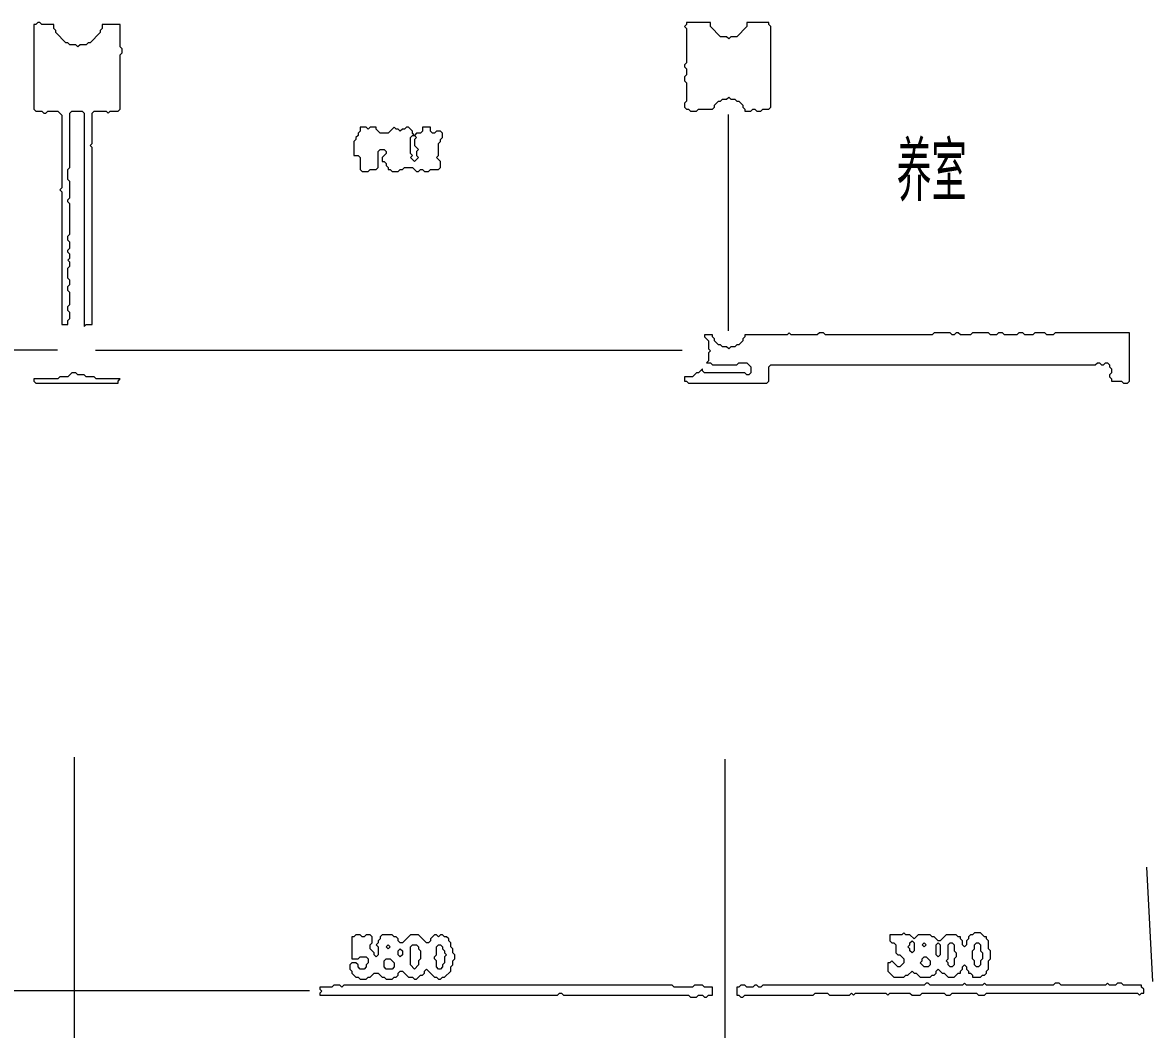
# Model space of a CAD drawing. Header units: millimetres. Extents: x 4 to 412, y 4 to 290.
# Drawn here: x 120.37 to 169.49, y 66.21 to 109.99 of the extents above; entities that cross this region are included whole.
import ezdxf

# ---------------------------------------------------------------- set-up
doc = ezdxf.new("R2010")
doc.units = ezdxf.units.MM
for name, color, linetype, lineweight in [('OCR_TEXT', 6, 'CONTINUOUS', 0), ('TRACE_STRAIGHT', 5, 'CONTINUOUS', 0), ('TRACE_TEXT_SYMBOL', 6, 'CONTINUOUS', 0)]:
    doc.layers.add(name, color=color, linetype=linetype, lineweight=lineweight)
doc.styles.add('wqy-unicode', font='wqy-unicode')

msp = doc.modelspace()

# ---------------------------------------------------------------- linework, layer by layer
at = {"layer": 'TRACE_STRAIGHT', "color": 5}
for p, q in [((151.043, 105.996), (151.043, 96.581)), ((79.255, 95.757), (121.89, 95.757)), ((123.535, 95.742), (149.037, 95.742)), ((122.613, 78.05), (122.613, 54.646)), ((150.899, 77.957), (150.899, 56.573)), ((169.226, 73.267), (169.486, 68.286)), ((106.895, 67.905), (132.85, 67.905))]:
    msp.add_line(p, q, dxfattribs=at)
at = {"layer": 'TRACE_TEXT_SYMBOL', "color": 6}
for points in [[(121.028, 109.993), (120.94, 109.906), (120.853, 109.906), (120.853, 106.228), (120.94, 106.14), (121.203, 106.14), (121.29, 106.052), (121.378, 106.052), (121.466, 106.14), (121.903, 106.14), (122.079, 105.965), (122.079, 102.812), (121.991, 102.725), (122.079, 102.637), (122.079, 96.857), (122.341, 96.857), (122.341, 97.032), (122.429, 97.12), (122.429, 97.383), (122.341, 97.47), (122.341, 97.645), (122.429, 97.733), (122.429, 98.258), (122.341, 98.346), (122.341, 98.521), (122.429, 98.609), (122.429, 98.784), (122.341, 98.871), (122.341, 99.309), (122.429, 99.397), (122.429, 99.572), (122.341, 99.66), (122.429, 99.747), (122.429, 99.922), (122.341, 100.01), (122.341, 100.097), (122.429, 100.185), (122.429, 100.448), (122.341, 100.535), (122.341, 100.71), (122.429, 100.798), (122.429, 102.112), (122.341, 102.199), (122.341, 102.287), (122.429, 102.374), (122.429, 103.075), (122.341, 103.163), (122.341, 103.6), (122.429, 103.688), (122.429, 106.052), (122.516, 106.14), (122.954, 106.14), (123.042, 106.052), (123.042, 96.77), (123.129, 96.857), (123.392, 96.857), (123.392, 104.564), (123.305, 104.651), (123.392, 104.739), (123.392, 106.052), (123.48, 106.14), (124.005, 106.14), (124.093, 106.052), (124.18, 106.14)], [(124.18, 106.14), (124.531, 106.14), (124.618, 106.228), (124.618, 108.592), (124.706, 108.68), (124.706, 108.855), (124.618, 108.942), (124.618, 109.906), (123.83, 109.906), (123.83, 109.731), (123.743, 109.643), (123.743, 109.555), (123.305, 109.118), (123.217, 109.118), (123.129, 109.03), (122.867, 109.03), (122.779, 108.942), (122.692, 109.03), (122.429, 109.03), (122.341, 109.118), (122.254, 109.118), (121.816, 109.555), (121.816, 109.643), (121.728, 109.731), (121.728, 109.906), (121.203, 109.906), (121.115, 109.993), (121.028, 109.993)], [(135.04, 105.439), (135.04, 105.264), (134.952, 105.177), (134.952, 105.089), (134.864, 105.002), (134.864, 104.914), (134.777, 104.826), (134.777, 104.213), (134.952, 104.213), (135.04, 104.126), (135.04, 103.6), (135.127, 103.513), (135.39, 103.513), (135.477, 103.6), (135.74, 103.6), (135.828, 103.688), (135.828, 104.389), (135.915, 104.476), (136.09, 104.476), (136.178, 104.389), (136.178, 104.301), (136.003, 104.126), (136.003, 103.951), (136.09, 103.951), (136.178, 103.863), (136.178, 103.776), (136.266, 103.688), (136.266, 103.6), (136.353, 103.6), (136.441, 103.513), (136.704, 103.513), (136.791, 103.6), (136.879, 103.6), (136.966, 103.688), (137.317, 103.688), (137.492, 103.513), (137.579, 103.513), (137.667, 103.6), (137.754, 103.6), (137.842, 103.513), (138.017, 103.513), (138.105, 103.6), (138.455, 103.6), (138.543, 103.688), (138.543, 103.951), (138.367, 104.126), (138.455, 104.213), (138.455, 104.739), (138.543, 104.826), (138.543, 104.914), (138.63, 105.002), (138.63, 105.177), (138.543, 105.264), (138.367, 105.264), (138.28, 105.177), (138.192, 105.177), (138.105, 105.264), (138.105, 105.439), (137.754, 105.439), (137.754, 105.264), (137.667, 105.177), (137.492, 105.177), (137.404, 105.089), (137.317, 105.177)], [(137.317, 105.177), (137.317, 105.264), (137.141, 105.439), (137.054, 105.439), (136.966, 105.352), (136.879, 105.352), (136.791, 105.264), (136.704, 105.352), (136.616, 105.352), (136.528, 105.439), (136.266, 105.177), (135.915, 105.177), (135.74, 105.352), (135.74, 105.439), (135.477, 105.439), (135.39, 105.352), (135.302, 105.439), (135.04, 105.439)], [(153.693, 96.507), (153.605, 96.419), (151.766, 96.419), (151.766, 96.332), (151.679, 96.244), (151.679, 96.157), (151.504, 95.981), (151.416, 95.981), (151.328, 95.894), (151.153, 95.894), (151.066, 95.806), (150.978, 95.894), (150.803, 95.894), (150.715, 95.981), (150.628, 95.981), (150.453, 96.157), (150.453, 96.244), (150.365, 96.332), (150.365, 96.419), (150.015, 96.419), (150.015, 96.332), (150.19, 96.157), (150.19, 95.806), (150.278, 95.719), (150.19, 95.631), (150.19, 95.281), (150.102, 95.193), (150.278, 95.193), (150.365, 95.106), (151.416, 95.106), (151.504, 95.193), (151.854, 95.193), (152.029, 95.018), (152.029, 94.755), (151.941, 94.668), (151.854, 94.668), (151.766, 94.755), (150.015, 94.755), (149.927, 94.843), (149.927, 94.931), (149.752, 94.755), (149.665, 94.755), (149.489, 94.58), (149.139, 94.58), (149.139, 94.405), (149.227, 94.405), (149.314, 94.318), (152.73, 94.318), (152.817, 94.405), (152.817, 95.018), (152.905, 95.106), (167.004, 95.106), (167.092, 95.193), (167.179, 95.193), (167.267, 95.106), (167.355, 95.106), (167.442, 95.193), (167.53, 95.193), (167.617, 95.106), (167.617, 95.018), (167.705, 94.931), (167.705, 94.755), (167.617, 94.668), (167.617, 94.58)], [(167.617, 94.58), (167.705, 94.493), (167.705, 94.405), (168.143, 94.405), (168.23, 94.318), (168.405, 94.318), (168.493, 94.405), (168.493, 96.507), (165.253, 96.507), (165.165, 96.419), (164.902, 96.419), (164.815, 96.507), (164.377, 96.507), (164.289, 96.419), (163.939, 96.419), (163.852, 96.507), (163.676, 96.507), (163.589, 96.419), (163.063, 96.419), (162.976, 96.507), (162.801, 96.507), (162.713, 96.419), (162.45, 96.419), (162.363, 96.507), (161.662, 96.507), (161.575, 96.419), (161.137, 96.419), (161.049, 96.507), (160.962, 96.507), (160.874, 96.419), (160.786, 96.419), (160.699, 96.507), (159.998, 96.507), (159.911, 96.419), (155.269, 96.419), (155.182, 96.507), (155.007, 96.507), (154.919, 96.419), (153.781, 96.419), (153.693, 96.507)], [(134.864, 70.322), (134.777, 70.235), (134.689, 70.235), (134.689, 69.271), (134.952, 69.271), (135.04, 69.359), (135.302, 69.359), (135.39, 69.271), (135.39, 69.096), (135.302, 69.009), (135.302, 68.921), (135.215, 68.833), (135.04, 68.833), (134.952, 68.921), (134.952, 69.009), (134.864, 69.096), (134.689, 69.096), (134.602, 69.009), (134.602, 68.833), (134.689, 68.746), (134.689, 68.658), (134.864, 68.483), (134.952, 68.483), (135.04, 68.396), (135.302, 68.396), (135.39, 68.483), (135.477, 68.483), (135.653, 68.658), (135.828, 68.658), (136.003, 68.483), (136.09, 68.483), (136.178, 68.396), (136.441, 68.396), (136.528, 68.483), (136.616, 68.483), (136.704, 68.571), (136.704, 68.658), (136.791, 68.746), (136.879, 68.746), (137.141, 68.483), (137.317, 68.483), (137.404, 68.396), (137.492, 68.396), (137.667, 68.571), (137.754, 68.571), (137.842, 68.658), (137.842, 68.746), (137.93, 68.833), (138.28, 68.483), (138.367, 68.483), (138.455, 68.396), (138.543, 68.396), (138.63, 68.483), (138.718, 68.483), (138.98, 68.746), (138.98, 68.921), (139.068, 69.009), (139.068, 69.184), (139.156, 69.271), (139.156, 69.446), (139.068, 69.534), (139.068, 69.709), (138.98, 69.797), (138.98, 69.972)], [(138.98, 69.972), (138.893, 70.059), (138.893, 70.147), (138.805, 70.235), (138.718, 70.235), (138.63, 70.322), (138.543, 70.322), (138.455, 70.235), (138.367, 70.322), (138.28, 70.322), (138.105, 70.147), (138.105, 70.059), (138.017, 69.972), (137.93, 69.972), (137.579, 70.322), (137.229, 70.322), (136.879, 69.972), (136.791, 69.972), (136.704, 70.059), (136.704, 70.147), (136.616, 70.235), (136.528, 70.235), (136.441, 70.322), (136.003, 70.322), (135.915, 70.235), (135.915, 70.147), (135.828, 70.059), (135.828, 69.972), (135.74, 69.884), (135.828, 69.797), (135.828, 69.446), (135.74, 69.359), (135.653, 69.446), (135.653, 69.534), (135.477, 69.709), (135.477, 69.884), (135.565, 69.972), (135.565, 70.235), (135.477, 70.322), (135.302, 70.322), (135.215, 70.235), (135.127, 70.235), (135.04, 70.322), (134.864, 70.322)], [(158.685, 70.41), (158.597, 70.322), (158.072, 70.322), (158.072, 70.059), (158.159, 69.972), (158.247, 69.972), (158.334, 69.884), (158.334, 69.534), (158.422, 69.446), (158.51, 69.446), (158.685, 69.271), (158.685, 69.096), (158.51, 68.921), (158.422, 68.921), (158.159, 69.184), (158.072, 69.096), (157.984, 69.096), (157.984, 68.746), (158.247, 68.483), (158.685, 68.483), (158.772, 68.571), (158.86, 68.571), (159.035, 68.746), (159.123, 68.658), (159.21, 68.658), (159.385, 68.483), (159.823, 68.483), (159.911, 68.571), (159.998, 68.571), (160.086, 68.658), (160.086, 68.746), (160.173, 68.833), (160.349, 68.658), (160.436, 68.658), (160.611, 68.483), (160.874, 68.483), (161.049, 68.658), (161.137, 68.658), (161.137, 68.746), (161.224, 68.833), (161.224, 68.921), (161.312, 69.009), (161.399, 68.921), (161.399, 68.833), (161.487, 68.746), (161.487, 68.658), (161.575, 68.658), (161.662, 68.571), (161.662, 68.483), (162.012, 68.483), (162.1, 68.571), (162.188, 68.571), (162.275, 68.658), (162.275, 68.746), (162.363, 68.833), (162.363, 69.184), (162.45, 69.271), (162.45, 69.622), (162.363, 69.709), (162.363, 70.059), (162.275, 70.147), (162.275, 70.235), (162.188, 70.235), (162.012, 70.41)], [(162.012, 70.41), (161.75, 70.41), (161.662, 70.322), (161.575, 70.322), (161.487, 70.235), (161.487, 70.147), (161.399, 70.059), (161.399, 69.884), (161.312, 69.797), (161.224, 69.884), (161.224, 70.059), (161.137, 70.147), (161.137, 70.235), (161.049, 70.235), (160.962, 70.322), (160.524, 70.322), (160.261, 70.059), (160.173, 70.059), (159.998, 70.235), (159.911, 70.235), (159.823, 70.322), (159.298, 70.322), (159.123, 70.147), (158.947, 70.322), (158.772, 70.322), (158.685, 70.41)], [(159.648, 68.22), (159.56, 68.133), (152.554, 68.133), (152.467, 68.045), (152.379, 68.045), (152.292, 68.133), (152.204, 68.133), (152.117, 68.045), (151.854, 68.045), (151.766, 68.133), (151.591, 68.133), (151.504, 68.045), (151.416, 68.045), (151.416, 67.695), (151.504, 67.695), (151.591, 67.607), (151.679, 67.607), (151.766, 67.695), (154.744, 67.695), (154.831, 67.783), (155.357, 67.783), (155.444, 67.695), (156.32, 67.695), (156.408, 67.783), (156.495, 67.695), (156.583, 67.783), (157.896, 67.783), (157.984, 67.695), (158.072, 67.783), (158.947, 67.783), (159.035, 67.695), (159.385, 67.695), (159.473, 67.783), (160.436, 67.783), (160.524, 67.695), (160.699, 67.695), (160.786, 67.783), (161.837, 67.783), (161.925, 67.695), (162.188, 67.695), (162.275, 67.783), (168.843, 67.783), (168.931, 67.695), (169.018, 67.783), (169.106, 67.783), (169.106, 67.958), (169.018, 68.045), (169.018, 68.133), (168.23, 68.133), (168.143, 68.22), (167.968, 68.22), (167.88, 68.133), (167.617, 68.133), (167.53, 68.22), (167.442, 68.133), (165.515, 68.133), (165.428, 68.22), (165.253, 68.22), (165.165, 68.133), (162.275, 68.133), (162.188, 68.22), (162.1, 68.133), (161.399, 68.133), (161.312, 68.22)], [(161.312, 68.22), (161.224, 68.133), (159.823, 68.133), (159.736, 68.22), (159.648, 68.22)]]:
    msp.add_lwpolyline(points, dxfattribs=at)
for points in [[(149.227, 109.993), (149.227, 109.906), (149.139, 109.818), (149.227, 109.731), (149.227, 108.242), (149.139, 108.154), (149.139, 108.067), (149.227, 107.979), (149.227, 107.716), (149.139, 107.629), (149.139, 107.454), (149.227, 107.366), (149.227, 106.578), (149.139, 106.49), (149.139, 106.315), (149.227, 106.228), (149.314, 106.228), (149.402, 106.14), (149.665, 106.14), (149.752, 106.228), (150.365, 106.228), (150.453, 106.315), (150.453, 106.403), (150.628, 106.578), (150.715, 106.578), (150.803, 106.666), (150.978, 106.666), (151.066, 106.753), (151.153, 106.666), (151.328, 106.666), (151.416, 106.578), (151.504, 106.578), (151.679, 106.403), (151.679, 106.315), (151.766, 106.228), (151.766, 106.14), (152.029, 106.14), (152.117, 106.228), (152.204, 106.228), (152.292, 106.14), (152.467, 106.14), (152.554, 106.228), (152.817, 106.228), (152.905, 106.315), (152.905, 109.818), (152.817, 109.906), (152.817, 109.993), (151.854, 109.993), (151.854, 109.818), (151.416, 109.38), (151.153, 109.38), (151.066, 109.293), (150.978, 109.38), (150.715, 109.38), (150.278, 109.818), (150.278, 109.993)], [(137.229, 105.002), (137.317, 105.089), (137.404, 105.089), (137.492, 105.002), (137.404, 104.914), (137.404, 104.651), (137.579, 104.476), (137.492, 104.389), (137.492, 104.213), (137.579, 104.126), (137.404, 103.951), (137.229, 104.126), (137.317, 104.213), (137.229, 104.301)], [(122.516, 94.755), (122.341, 94.58), (121.991, 94.58), (121.903, 94.493), (120.853, 94.493), (120.853, 94.405), (120.94, 94.318), (124.531, 94.318), (124.531, 94.405), (124.618, 94.493), (123.567, 94.493), (123.48, 94.58), (123.129, 94.58), (123.042, 94.668), (122.779, 94.668), (122.692, 94.755)], [(136.178, 69.797), (136.266, 69.884), (136.353, 69.797), (136.266, 69.709)], [(137.229, 69.797), (137.317, 69.884), (137.492, 69.884), (137.579, 69.797), (137.579, 69.709), (137.667, 69.622), (137.667, 69.271), (137.579, 69.184), (137.579, 69.009), (137.404, 68.833), (137.229, 69.009)], [(138.367, 69.797), (138.455, 69.884), (138.543, 69.884), (138.63, 69.797), (138.63, 69.709), (138.718, 69.622), (138.718, 69.534), (138.805, 69.446), (138.718, 69.359), (138.718, 69.096), (138.63, 69.009), (138.63, 68.921), (138.543, 68.833), (138.455, 68.833), (138.367, 68.921), (138.367, 69.184), (138.28, 69.271), (138.28, 69.359), (138.367, 69.446)], [(158.947, 69.972), (159.035, 70.059), (159.123, 69.972), (159.123, 69.622), (159.035, 69.534), (158.947, 69.622), (158.947, 69.709), (158.86, 69.797), (158.947, 69.884)], [(159.473, 69.884), (159.56, 69.972), (159.648, 69.884), (159.56, 69.797)], [(160.086, 69.884), (160.173, 69.972), (160.261, 69.884), (160.261, 69.446), (160.173, 69.359), (160.086, 69.446)], [(160.611, 69.884), (160.699, 69.972), (160.786, 69.972), (160.874, 69.884), (160.874, 69.622), (160.962, 69.534), (160.962, 69.359), (160.874, 69.271), (160.874, 69.009), (160.786, 68.921), (160.699, 68.921), (160.611, 69.009), (160.611, 69.096), (160.524, 69.184), (160.611, 69.271)], [(161.75, 69.884), (161.837, 69.972), (161.925, 69.972), (162.012, 69.884), (162.012, 69.622), (162.1, 69.534), (162.1, 69.271), (162.012, 69.184), (162.012, 69.009), (161.925, 68.921), (161.837, 68.921), (161.75, 69.009), (161.75, 69.184), (161.662, 69.271), (161.662, 69.622), (161.75, 69.709)], [(136.09, 69.184), (136.178, 69.271), (136.353, 69.271), (136.528, 69.096), (136.528, 68.921), (136.441, 68.833), (136.178, 68.833), (136.09, 68.921)], [(136.704, 69.622), (136.791, 69.709), (136.879, 69.622), (136.879, 69.446), (136.791, 69.359), (136.704, 69.446)], [(159.473, 69.271), (159.56, 69.359), (159.648, 69.359), (159.823, 69.184), (159.823, 69.009), (159.736, 68.921), (159.56, 68.921), (159.385, 69.096), (159.473, 69.184)], [(133.901, 68.133), (133.814, 68.045), (133.288, 68.045), (133.288, 67.958), (133.376, 67.87), (133.288, 67.783), (133.288, 67.695), (143.622, 67.695), (143.709, 67.783), (143.797, 67.783), (143.885, 67.695), (149.314, 67.695), (149.402, 67.607), (149.665, 67.607), (149.752, 67.695), (149.927, 67.695), (150.015, 67.607), (150.102, 67.607), (150.19, 67.695), (150.365, 67.695), (150.365, 68.045), (150.015, 68.045), (149.927, 68.133), (149.577, 68.133), (149.489, 68.045), (148.701, 68.045), (148.614, 68.133), (134.339, 68.133), (134.251, 68.045), (134.164, 68.133)]]:
    msp.add_lwpolyline(points, close=True, dxfattribs=at)

# ---------------------------------------------------------------- texts
at = {"layer": 'OCR_TEXT', "color": 6, "style": 'wqy-unicode', "width": 0.494507}
msp.add_text('养室', height=2.2542, dxfattribs=at).set_placement((158.37, 102.477))

doc.saveas('drawing.dxf')
